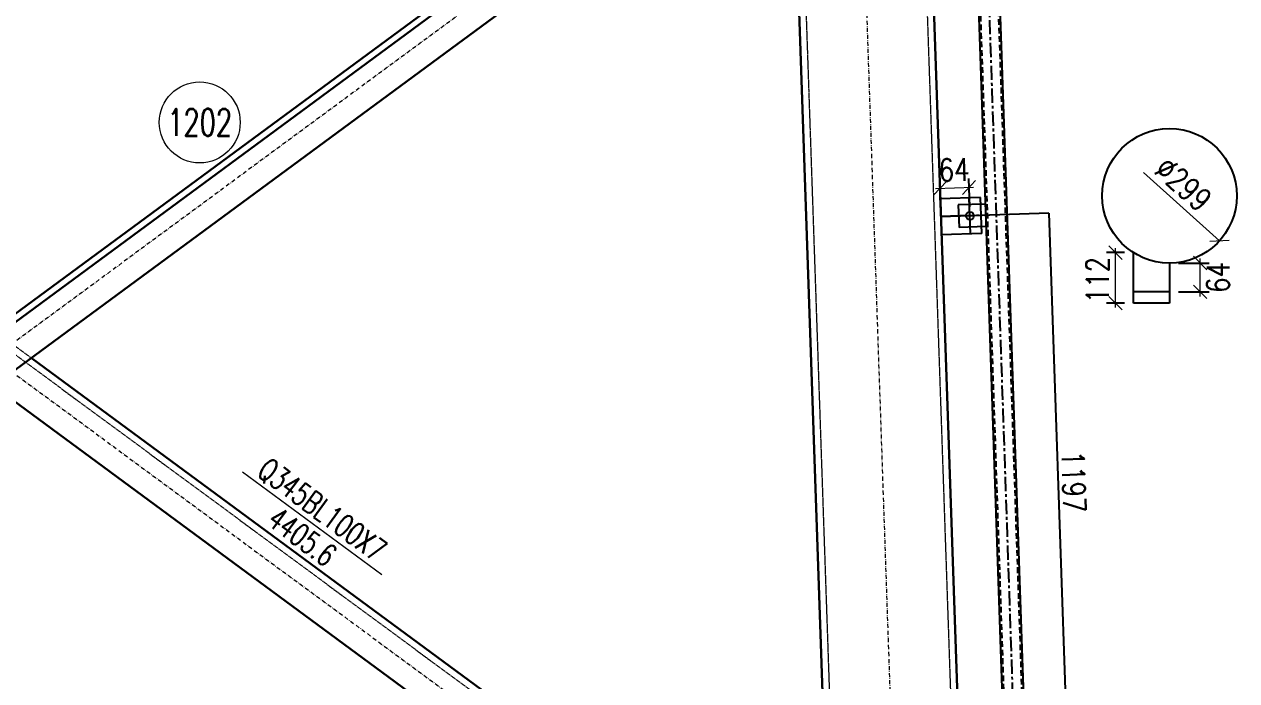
# Model space of a CAD drawing. Extents: x 200306 to 244369, y -126880 to -87343.
# Drawn here: x 229760 to 232454, y -96493 to -95034 of the extents above; entities that cross this region are included whole.
import ezdxf
from ezdxf.enums import TextEntityAlignment as Align

# ---------------------------------------------------------------- set-up
doc = ezdxf.new("R2010")
doc.units = 0
doc.header["$MEASUREMENT"] = 0
for name, pattern in [('CENTER', [50.8, 31.75, -6.35, 6.35, -6.35]), ('Dash', [2.75, 2, -0.75]), ('DashDot', [15.6, 9, -3, 0.6, -3]), ('DASHED', [19.05, 12.7, -6.35])]:
    doc.linetypes.add(name, pattern=pattern)
doc.layers.get('0').update_dxf_attribs({"linetype": 'CONTINUOUS', "lineweight": 25})
doc.layers.get('Defpoints').update_dxf_attribs({"linetype": 'CONTINUOUS'})
doc.styles.add('DimFont', font='simplex.shx', dxfattribs={"width": 0.8, "bigfont": 'gbhzfs.shx'})
doc.styles.get("Standard").update_dxf_attribs({"font": 'simplex.shx', "width": 0.7, "height": 3, "bigfont": 'gbhzfs.shx'})
doc.dimstyles.new('DHDxfDimStyleOpen30', dxfattribs={"dimtxt": 2.5, "dimasz": 2.5, "dimexe": 1.25, "dimexo": 0.625, "dimtad": 2, "dimtxsty": 'DimFont', "dimblk": 'OPEN30', "dimblk1": 'OPEN30', "dimblk2": 'OPEN30', "dimcen": 2.5, "dimadec": 0, "dimazin": 0, "dimtfac": 1, "dimtmove": 0, "dimatfit": 3, "dimldrblk": 'OPEN30', "dimfxl": 0, "dimarcsym": 0})
doc.dimstyles.new('ISO-25$0', dxfattribs={"dimtxt": 2, "dimasz": 1.5, "dimexe": 1.25, "dimexo": 0.625, "dimtad": 1, "dimdsep": 46, "dimtxsty": 'Standard', "dimcen": 2.5, "dimclrd": 150, "dimclre": 2, "dimclrt": 6, "dimadec": 0, "dimazin": 0, "dimtfac": 1, "dimtmove": 0, "dimatfit": 0, "dimfxl": 0, "dimarcsym": 0})

# ---------------------------------------------------------------- blocks, each defined once
blk = doc.blocks.new('T6355 [365-1875-1875-1875-365]')
at = {"color": 4, "linetype": 'DASHED'}
for p, q in [((0, 0), (0, -6365)), ((41, -6365), (41, 0))]:
    blk.add_line(p, q, dxfattribs=at)
at = {"color": 1, "linetype": 'CENTER'}
for p, q in [((20.5, -6360), (20.5, -5)), ((20.5, -4120), (-38.5, -4120))]:
    blk.add_line(p, q, dxfattribs=at)
at = {"color": 4}
for p, q in [((-3.5, -4095), (-63.5, -4095)), ((-63.5, -4095), (-63.5, -4145)), ((-3.5, -4145), (-63.5, -4145))]:
    blk.add_line(p, q, dxfattribs=at)
blk.add_lwpolyline([(44.5, -6360), (44.5, -5), (-3.5, -5), (-3.5, -6360)], close=True, dxfattribs=at)
blk.add_circle((-38.5, -4120), 8.75, dxfattribs=at)
blk = doc.blocks.new('_OBLIQUE')
at = {"color": 0, "linetype": 'ByBlock', "lineweight": -2}
blk.add_line((-0.5, -0.5), (0.5, 0.5), dxfattribs=at)
blk = doc.blocks.new('*D159')
at = {"color": 0, "linetype": 'Continuous', "lineweight": 0}
blk.add_line((232184.5, -95663.9), (232184.5, -95531.7), dxfattribs=at)
at = {"color": 0, "linetype": 'Continuous', "lineweight": -2}
for p, q in [((232204.4, -95541.7), (232164.5, -95541.7)), ((232204.4, -95653.9), (232164.5, -95653.9))]:
    blk.add_line(p, q, dxfattribs=at)
at = {"layer": 'Defpoints', "color": 0, "linetype": 'Continuous'}
for p in [(232184.5, -95541.7), (232224.4, -95541.7), (232224.4, -95653.9)]:
    blk.add_point(p, dxfattribs=at)
at = {"color": 0, "linetype": 'Continuous', "lineweight": 0, "xscale": 30, "yscale": 30, "zscale": 30}
for p, rotation in [((232184.5, -95541.7), 90), ((232184.5, -95653.9), 270)]:
    blk.add_blockref('_OBLIQUE', p, dxfattribs=dict(at, rotation=rotation))
at = {"color": 6, "linetype": 'Continuous', "insert": (232144.5, -95602.8), "char_height": 50, "attachment_point": 5, "rotation": 90, "style": 'DimFont'}
blk.add_mtext('112', dxfattribs=at)
blk = doc.blocks.new('_OPEN30')
at = {"color": 0, "linetype": 'ByBlock', "lineweight": -2}
for p, q in [((-1, 0.268), (0, 0)), ((0, 0), (-1, -0.268)), ((0, 0), (-1, 0))]:
    blk.add_line(p, q, dxfattribs=at)
blk = doc.blocks.new('*D160')
at = {"color": 0, "linetype": 'Continuous', "lineweight": 0}
blk.add_line((232372.5, -95638.9), (232372.5, -95554.9), dxfattribs=at)
at = {"color": 0, "linetype": 'Continuous', "lineweight": -2}
for p, q in [((232324.4, -95564.9), (232392.5, -95564.9)), ((232324.4, -95628.9), (232392.5, -95628.9))]:
    blk.add_line(p, q, dxfattribs=at)
at = {"layer": 'Defpoints', "color": 0, "linetype": 'Continuous'}
for p in [(232304.4, -95564.9), (232372.5, -95564.9), (232304.4, -95628.9)]:
    blk.add_point(p, dxfattribs=at)
at = {"color": 0, "linetype": 'Continuous', "lineweight": 0, "xscale": 30, "yscale": 30, "zscale": 30}
for p, rotation in [((232372.5, -95564.9), 90), ((232372.5, -95628.9), 270)]:
    blk.add_blockref('_OBLIQUE', p, dxfattribs=dict(at, rotation=rotation))
at = {"color": 6, "linetype": 'Continuous', "insert": (232412.5, -95596.9), "char_height": 50, "attachment_point": 5, "rotation": 90, "style": 'DimFont'}
blk.add_mtext('64', dxfattribs=at)
blk = doc.blocks.new('*D161')
at = {"color": 0, "linetype": 'Continuous', "lineweight": 0}
blk.add_line((231784.8, -95398.9), (231869.2, -95396.5), dxfattribs=at)
at = {"color": 0, "linetype": 'Continuous', "lineweight": -2}
for p, q in [((231796, -95441.7), (231794.2, -95378.6)), ((231860.5, -95439.9), (231858.6, -95376.8))]:
    blk.add_line(p, q, dxfattribs=at)
at = {"layer": 'Defpoints', "color": 0, "linetype": 'Continuous'}
for p in [(231859.2, -95396.8), (231796.6, -95461.7), (231861, -95459.9)]:
    blk.add_point(p, dxfattribs=at)
at = {"color": 0, "linetype": 'Continuous', "lineweight": 0, "xscale": 30, "yscale": 30, "zscale": 30}
for p, rotation in [((231794.8, -95398.6), 181.6593324593617), ((231859.2, -95396.8), 1.659332459361628)]:
    blk.add_blockref('_OBLIQUE', p, dxfattribs=dict(at, rotation=rotation))
at = {"color": 6, "linetype": 'Continuous', "insert": (231825.8, -95357.7), "char_height": 50, "attachment_point": 5, "rotation": 1.6593, "style": 'DimFont'}
blk.add_mtext('64', dxfattribs=at)
blk = doc.blocks.new('*D162')
at = {"color": 2, "linetype": 'Continuous', "lineweight": -2}
for p, q in [((231796.6, -95461.7), (232036.4, -95453.5)), ((231837.7, -96658.5), (232077.5, -96650.2))]:
    blk.add_line(p, q, dxfattribs=at)
at = {"color": 150, "linetype": 'Continuous', "lineweight": -2}
blk.add_line((232036.3, -95453.7), (232077.3, -96650.1), dxfattribs=at)
at = {"color": 150, "linetype": 'Continuous'}
for points in [[(232036.3, -95453.7), (232036.2, -95453.7), (232036.2, -95453.5)], [(232077.3, -96650.1), (232077.3, -96650.1), (232077.3, -96650.2)]]:
    blk.add_solid(points, dxfattribs=at)
at = {"layer": 'Defpoints', "color": 0, "linetype": 'Continuous'}
for p in [(231796.6, -95461.7), (231837.6, -96658.5), (232077.3, -96650.2)]:
    blk.add_point(p, dxfattribs=at)
at = {"color": 6, "linetype": 'Continuous', "insert": (232091.7, -96050.7), "char_height": 50, "attachment_point": 5, "rotation": 271.9641, "style": 'DimFont'}
blk.add_mtext('\\A1;1197', dxfattribs=at)
blk = doc.blocks.new('*D163')
at = {"color": 0, "linetype": 'Continuous', "lineweight": 0}
blk.add_line((232246.6, -95363.6), (232415.6, -95515.3), dxfattribs=at)
at = {"layer": 'Defpoints', "color": 0, "linetype": 'Continuous'}
for p in [(232193.1, -95315.6), (232415.6, -95515.3)]:
    blk.add_point(p, dxfattribs=at)
at = {"color": 0, "linetype": 'Continuous', "lineweight": 0, "xscale": 30, "yscale": 30, "zscale": 30, "rotation": 318.0856550417102}
blk.add_blockref('_OBLIQUE', (232415.6, -95515.3), dxfattribs=at)
at = {"color": 6, "linetype": 'Continuous', "insert": (232335.5, -95389.6), "char_height": 50, "attachment_point": 5, "rotation": 318.0857, "style": 'DimFont'}
blk.add_mtext('∅299', dxfattribs=at)

msp = doc.modelspace()

# ---------------------------------------------------------------- linework, layer by layer
at = {"color": 1, "linetype": 'Dash', "lineweight": 20}
for p, q in [((231310.48374, -89574.00867), (231553.42572, -96658.19907)), ((231579.3257, -89564.78912), (231822.26769, -96648.97953)), ((227981.92032, -94472.78012), (231528.27858, -97086.72649)), ((229690.61622, -95713.58972), (229774.8874, -95775.70424))]:
    msp.add_line(p, q, dxfattribs=at)
at = {"color": 2, "linetype": 'DashDot', "lineweight": 15}
for p, q in [((231444.90472, -89569.39889), (231708.75348, -97263.23092)), ((231609.24513, -94361.52307), (227672.47897, -97263.23092)), ((227771.98731, -94361.52307), (231708.75348, -97263.23092))]:
    msp.add_line(p, q, dxfattribs=at)
at = {"color": 7, "linetype": 'Continuous', "lineweight": 30}
msp.add_line((231399.31213, -94472.78012), (227852.95386, -97086.72649), dxfattribs=at)
at = {"color": 3, "linetype": 'Continuous'}
for p, q in [((231862.4009, -95499.85224), (231859.65902, -95419.89924)), ((231887.38621, -95498.99541), (231884.64434, -95419.04241)), ((232224.39903, -95653.94009), (232224.39903, -95541.73439)), ((232304.39903, -95564.94009), (232304.39903, -95653.94009)), ((232304.39903, -95628.94009), (232224.39903, -95628.94009)), ((232304.39903, -95653.94009), (232224.39903, -95653.94009))]:
    msp.add_line(p, q, dxfattribs=at)
at = {"color": 7, "linetype": 'Continuous', "lineweight": 13}
msp.add_line((230244.60248, -96028.7496), (230554.51391, -96257.17882), dxfattribs=at)
at = {"color": 7, "linetype": 'Continuous', "lineweight": 30}
for points in [[(231594.65962, -89574.26915), (231836.91614, -96638.4713)], [(231538.0918, -96648.71905), (231295.83529, -89584.51689)], [(231390.41229, -94460.70565), (227844.05402, -97074.65202)], [(227903.38628, -97155.1485), (231449.74455, -94541.20213)], [(231796.56198, -95461.74364), (231861.01821, -95459.53321)], [(229774.8874, -95775.70424), (231537.17842, -97074.65202)], [(231477.84616, -97155.1485), (229690.61622, -95837.81876)]]:
    msp.add_lwpolyline(points, dxfattribs=at)
at = {"color": 3, "linetype": 'Continuous'}
for points in [[(231795.19104, -95421.76714), (231884.63259, -95418.69987)], [(231797.93291, -95501.72014), (231887.37446, -95498.65287)]]:
    msp.add_lwpolyline(points, dxfattribs=at)
at = {"color": 7, "linetype": 'Continuous', "lineweight": 13}
msp.add_circle((230149.55392, -95252.3296), 90, dxfattribs=at)
at = {"color": 3, "linetype": 'Continuous'}
msp.add_circle((232304.39903, -95415.44009), 149.5, dxfattribs=at)

# ---------------------------------------------------------------- block references
at = {"rotation": 1.96410551869218}
msp.add_blockref('T6355 [365-1875-1875-1875-365]', (231758.30096, -91340.97674), dxfattribs=at)

# ---------------------------------------------------------------- texts
at = {"color": 7, "linetype": 'Continuous', "lineweight": 13, "width": 0.7}
msp.add_text('1202', height=60, dxfattribs=at).set_placement((230149.55392, -95252.3296), align=Align.MIDDLE_CENTER)
for s, p in [('Q345BL100X7', (230421.8078, -96112.77803)), ('4405.6', (230377.3086, -96173.15039))]:
    msp.add_text(s, height=50, rotation=323.60685056, dxfattribs=at).set_placement(p, align=Align.MIDDLE_CENTER)

# ---------------------------------------------------------------- dimensions: what is measured, and where the dimension line sits
at = {"color": 3, "linetype": 'Continuous'}
dim = msp.add_diameter_dim_2p(p1=(232193.14946, -95315.57127), p2=(232415.64861, -95515.30892), dimstyle='DHDxfDimStyleOpen30', override={"dimtxt": 50, "dimasz": 30, "dimexe": 20, "dimexo": 20, "dimgap": 15, "dimdec": 0, "dimblk1": 'OBLIQUE', "dimblk2": 'OBLIQUE', "dimsah": 1, "dimdle": 10, "dimclrt": 6, "dimlwd": 0}, dxfattribs=at)
dim.commit()
dim.dimension.update_dxf_attribs({"geometry": '*D163', "text_midpoint": (232308.81075, -95419.40049), "dimtype": 163})
for base, p1, p2, angle, picture, middle, dimtype in [((231859.20168, -95396.76381), (231796.62444, -95461.7415), (231861.02996, -95459.87574), 1.65933246, '*D161', (231826.99892, -95397.69669), 161), ((232184.48271, -95541.73439), (232224.39903, -95653.94009), (232224.39903, -95541.73439), 90, '*D159', (232184.48271, -95602.83724), 160), ((232372.48271, -95564.94009), (232304.39903, -95628.94009), (232304.39903, -95564.94009), 90, '*D160', (232372.48271, -95596.94009), 160)]:
    dim = msp.add_linear_dim(base=base, p1=p1, p2=p2, angle=angle, dimstyle='DHDxfDimStyleOpen30', override={"dimtxt": 50, "dimasz": 30, "dimexe": 20, "dimexo": 20, "dimgap": 15, "dimdec": 0, "dimblk1": 'OBLIQUE', "dimblk2": 'OBLIQUE', "dimsah": 1, "dimdle": 10, "dimclrt": 6, "dimlwd": 0}, dxfattribs=at)
    dim.commit()
    dim.dimension.update_dxf_attribs({"geometry": picture, "text_midpoint": middle, "dimtype": dimtype})
dim = msp.add_aligned_dim(p1=(231796.56198, -95461.74364), p2=(231837.60161, -96658.45955), distance=239.82845, dimstyle='ISO-25$0', override={"dimtxt": 50, "dimasz": 0.18, "dimexe": 0.18, "dimexo": 0.0625, "dimgap": 10, "dimtad": 2, "dimdec": 0, "dimzin": 0, "dimtxsty": 'DimFont', "dimcen": 0.09, "dimtdec": 4, "dimtofl": 0, "dimtolj": 1, "dimtzin": 0}, dxfattribs=at)
dim.commit()
dim.dimension.update_dxf_attribs({"geometry": '*D162', "text_midpoint": (232091.74878, -96050.68229)})

doc.saveas('drawing.dxf')
